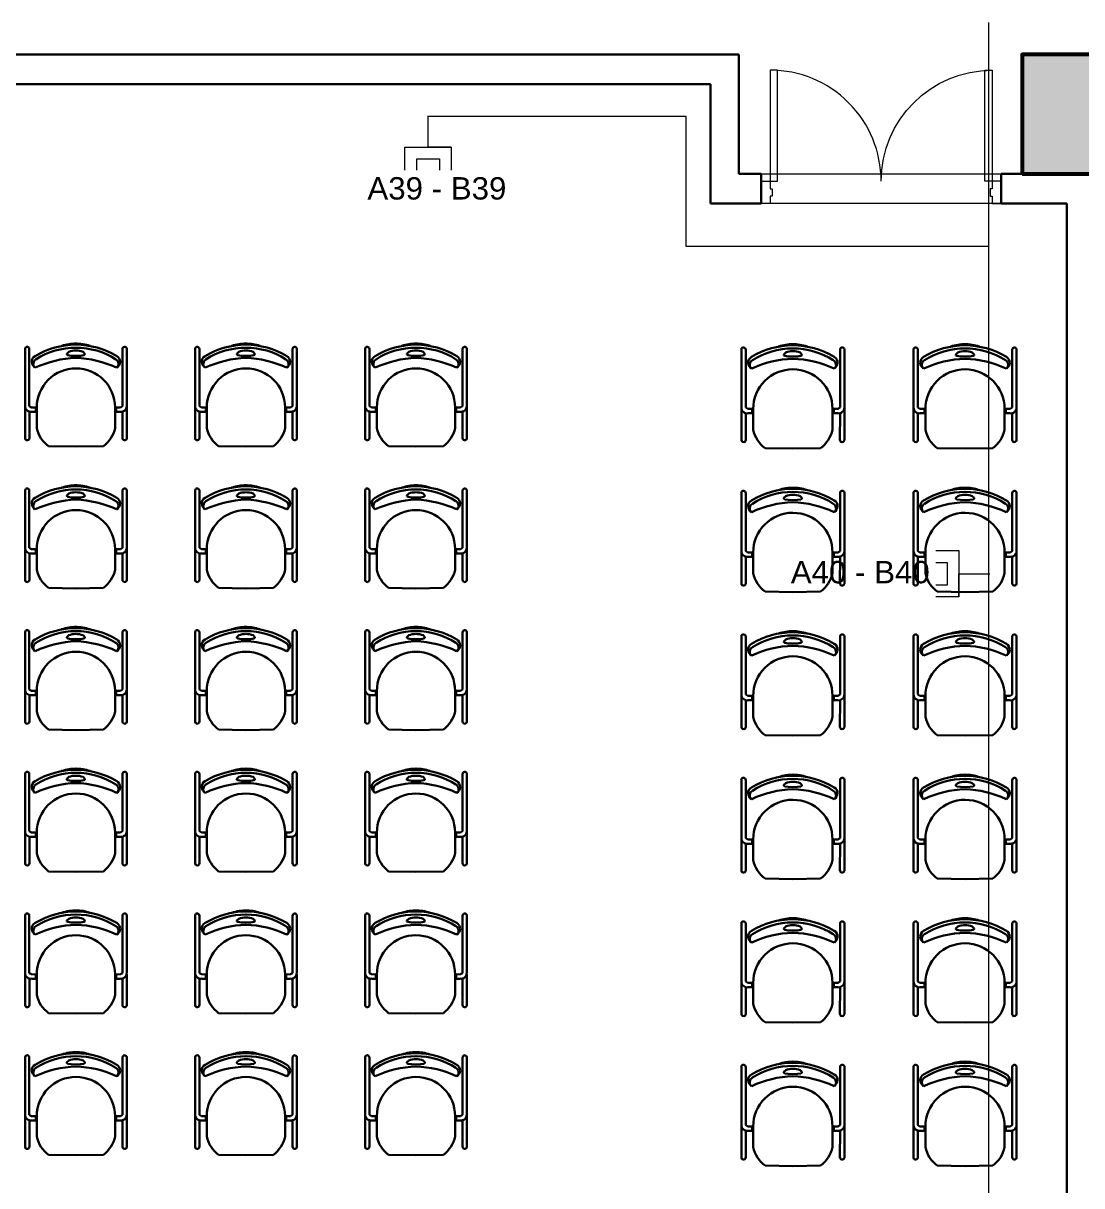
# Model space of a CAD drawing. Header units: millimetres. Extents: x 521 to 148073, y -17811 to 32040.
# Drawn here: x 56441 to 63736, y 13679 to 21690 of the extents above; entities that cross this region are included whole.
import ezdxf

# ---------------------------------------------------------------- set-up
doc = ezdxf.new("R2010")
doc.units = ezdxf.units.MM
for name, color, linetype, lineweight in [('nabytek', 7, 'Continuous', 30), ('OAP220', 1, 'Continuous', 30), ('OAP280', 2, 'Continuous', 53), ('OAP315', 5, 'Continuous', 0), ('RC3', 130, 'Continuous', 20)]:
    doc.layers.add(name, color=color, linetype=linetype, lineweight=lineweight)
doc.styles.add('PDF Arial', font='arial.ttf')

# ---------------------------------------------------------------- blocks, each defined once
blk = doc.blocks.new('*U35')
at = {"layer": 'OAP315', "flags": 128}
for points in [[(0.4561, 0.6635), (0.5024, 0.6825), (0.7849, -0.0069), (0.7386, -0.0258), (0.4561, 0.6635)], [(-0.5939, -0.5718), (-0.5476, -0.5529), (-0.8301, 0.1365), (-0.8764, 0.1175), (-0.5939, -0.5718)], [(0.8404, 0.0159), (0.7849, -0.0069), (0.8038, -0.0531), (0.7899, -0.0588), (0.8089, -0.1051), (0.8228, -0.0994), (0.8417, -0.1457), (0.8972, -0.1229), (0.8404, 0.0159)], [(-0.6494, -0.5946), (-0.5939, -0.5718), (-0.5749, -0.6181), (-0.561, -0.6124), (-0.5421, -0.6587), (-0.556, -0.6644), (-0.537, -0.7106), (-0.5925, -0.7334), (-0.6494, -0.5946)]]:
    blk.add_lwpolyline(points, close=True, dxfattribs=at)
at = {"layer": 'OAP315', "extrusion": (0, 0, -1)}
blk.add_ellipse((0.7849, -0.0069), major_axis=(-0.7282, 0.1574), ratio=1, start_param=5.68144, end_param=7.252237, dxfattribs=at)
at = {"layer": 'OAP315'}
blk.add_ellipse((-0.5939, -0.5718), major_axis=(0.1574, 0.7282), ratio=1, start_param=5.314134, end_param=6.88493, dxfattribs=at)
blk = doc.blocks.new('B1500-91_2')
at = {"layer": 'OAP315', "rotation": 67.71764840910751}
blk.add_blockref('*U35', (-0.3039, 0.8264), dxfattribs=at)
blk = doc.blocks.new('*U212')
at = {"layer": 'nabytek', "lineweight": 30}
for p, q in [((76.1, 350.6), (-321.6, 350.6)), ((-318.1, 321.1), (76.4, 321.1)), ((76.4, 321.1), (85.4, 306.7)), ((298.4, 350.6), (78.9, 350.6)), ((298.4, 320.9), (113.8, 320.9)), ((85.4, 306.7), (85.5, 269.7)), ((115.3, 277.8), (85.5, 277.8)), ((85.5, 269.7), (227.2, 269.7)), ((85.5, 269.7), (117.3, 269.7)), ((115.3, 304.6), (115.3, 269.7)), ((115.3, 269.7), (115.3, 277.8)), ((352.3, 189.1), (355.3, 0)), ((-326.7, 0.4), (-326.7, 0.4)), ((-285.2, 62.1), (-297.9, 48.9)), ((-279.2, 62.1), (-285.2, 62.1)), ((-275.4, 54.8), (-279.2, 62.1)), ((-271.6, 31.6), (-275.4, 54.8)), ((-270.7, 0), (-271.6, 31.6)), ((-270.7, 0), (-271.6, -31.6)), ((-326.7, -0.4), (-326.7, -0.4)), ((-285.2, -62.1), (-297.9, -48.9)), ((-279.2, -62.1), (-285.2, -62.1)), ((-275.4, -54.8), (-279.2, -62.1)), ((-271.6, -31.6), (-275.4, -54.8)), ((352.3, -189.1), (355.3, 0)), ((76.4, -321.1), (85.4, -306.7)), ((115.1, -276.1), (85.3, -276.1)), ((85.5, -269.7), (85.4, -306.7)), ((85.5, -269.7), (227.2, -269.7)), ((115.3, -304.6), (115.3, -269.7)), ((76.1, -350.6), (-321.6, -350.6)), ((-318.1, -321.1), (76.4, -321.1)), ((298.4, -350.6), (78.9, -350.6)), ((298.4, -320.9), (113.8, -320.9))]:
    blk.add_line(p, q, dxfattribs=at)
for centre, radius, start, end in [((-318.2, 336.1), 15, 103.36431, 270.41095), ((74.9, 309.9), 40.7, 352.47808, 87.53397), ((296.8, 335.8), 15, 263.4994, 83.52005), ((207.2, -4.5), 555.2, 148.96102, 179.53525), ((182.5, 0.8), 509.1, 147.37019, 180.13956), ((-229.3, 259.4), 45.1, 27.54538, 150.28426), ((476.5, -27.1), 733.4, 155.22443, 177.88559), ((-214.1, 256.5), 37.3, 48.27217, 149.63151), ((85.5, 0), 269.7, 90, 180), ((182.9, 63.7), 210.7, 36.49289, 77.86177), ((-45.6, -1.6), 309.7, 161.45715, 180.30271), ((-45.6, 1.6), 309.7, 179.69729, 198.54285), ((207.2, 4.5), 555.2, 180.46475, 211.03898), ((182.5, -0.8), 509.1, 179.86044, 212.62981), ((-184.7, 2.7), 122.2, 157.76883, 180.79987), ((476.5, 27.1), 733.4, 182.11441, 204.77557), ((-184.7, -2.7), 122.2, 179.20013, 202.23117), ((85.5, 0), 269.7, 180, 270), ((182.9, -63.7), 210.7, 282.13823, 323.50711), ((-229.3, -259.4), 45.1, 209.71574, 332.45462), ((-214.1, -256.5), 37.3, 210.36849, 311.72783), ((74.9, -309.9), 40.7, 272.46603, 7.52192), ((-318.2, -336.1), 15, 89.58905, 256.63569), ((296.8, -335.8), 15, 276.47995, 96.5006)]:
    blk.add_arc(centre, radius, start, end, dxfattribs=at)
blk = doc.blocks.new('*U213')
at = {"layer": 'nabytek', "color": 0, "linetype": 'ByBlock', "lineweight": -2, "transparency": 16777216}
for p in [(0, 0), (976.5, 0), (1953, 0), (2929.5, 0), (3906.1, 0), (4882.6, 0), (0, -1171.8), (976.5, -1171.8), (1953, -1171.8), (2929.5, -1171.8), (3906.1, -1171.8), (4882.6, -1171.8), (0, -2343.6), (976.5, -2343.6), (1953, -2343.6), (2929.5, -2343.6), (3906.1, -2343.6), (4882.6, -2343.6)]:
    blk.add_blockref('*U212', p, dxfattribs=at)
blk = doc.blocks.new('*U217')
at = {"layer": 'nabytek', "lineweight": 30}
for p, q in [((77, 355), (-325.7, 355)), ((-322.1, 325.1), (77.4, 325.1)), ((77.4, 325.1), (86.5, 310.6)), ((302.2, 355), (79.9, 355)), ((302.2, 324.9), (115.2, 325)), ((86.5, 310.6), (86.6, 273.1)), ((116.8, 281.3), (86.6, 281.3)), ((86.6, 273.1), (230, 273.1)), ((86.6, 273.1), (118.7, 273.1)), ((116.8, 308.4), (116.8, 273.1)), ((116.8, 273.1), (116.8, 281.3)), ((356.7, 191.4), (359.7, 0)), ((-330.8, 0.4), (-330.8, 0.4)), ((-288.8, 62.9), (-301.6, 49.5)), ((-282.8, 62.9), (-288.8, 62.9)), ((-278.9, 55.5), (-282.8, 62.9)), ((-275, 32), (-278.9, 55.5)), ((-274.1, 0), (-275, 32)), ((-274.1, 0), (-275, -32)), ((-330.8, -0.4), (-330.8, -0.4)), ((-288.8, -62.9), (-301.6, -49.5)), ((-282.8, -62.9), (-288.8, -62.9)), ((-278.9, -55.5), (-282.8, -62.9)), ((-275, -32), (-278.9, -55.5)), ((356.7, -191.4), (359.7, 0)), ((77.4, -325.1), (86.5, -310.6)), ((116.6, -279.6), (86.4, -279.6)), ((86.6, -273.1), (86.5, -310.6)), ((86.6, -273.1), (230, -273.1)), ((116.8, -308.4), (116.8, -273.1)), ((77, -355), (-325.7, -355)), ((-322.1, -325.1), (77.4, -325.1)), ((302.2, -355), (79.9, -355)), ((302.2, -324.9), (115.2, -325))]:
    blk.add_line(p, q, dxfattribs=at)
for centre, radius, start, end in [((-322.2, 340.3), 15.2, 103.36431, 270.41095), ((75.9, 313.8), 41.3, 352.47808, 87.53397), ((300.5, 340), 15.1, 263.4994, 83.52005), ((209.8, -4.6), 562.2, 148.96102, 179.53525), ((184.8, 0.8), 515.5, 147.37019, 180.13956), ((-232.2, 262.7), 45.7, 27.54538, 150.28426), ((482.5, -27.4), 742.6, 155.22443, 177.88559), ((-216.8, 259.7), 37.8, 48.27217, 149.63151), ((86.6, 0), 273.1, 90, 180), ((185.2, 64.5), 213.4, 36.49289, 77.86177), ((-46.1, -1.7), 313.6, 161.45715, 180.30271), ((-46.1, 1.7), 313.6, 179.69729, 198.54285), ((209.8, 4.6), 562.2, 180.46475, 211.03898), ((184.8, -0.8), 515.5, 179.86044, 212.62981), ((-187.1, 2.7), 123.8, 157.76883, 180.79987), ((482.5, 27.4), 742.6, 182.11441, 204.77557), ((-187.1, -2.7), 123.8, 179.20013, 202.23117), ((86.6, 0), 273.1, 180, 270), ((185.2, -64.5), 213.4, 282.13823, 323.50711), ((-232.2, -262.7), 45.7, 209.71574, 332.45462), ((-216.8, -259.7), 37.8, 210.36849, 311.72783), ((75.9, -313.8), 41.3, 272.46603, 7.52192), ((-322.2, -340.3), 15.2, 89.58905, 256.63569), ((300.5, -340), 15.1, 276.47995, 96.5006)]:
    blk.add_arc(centre, radius, start, end, dxfattribs=at)
blk = doc.blocks.new('*U218')
at = {"layer": 'nabytek', "color": 0, "linetype": 'ByBlock', "lineweight": -2, "transparency": 16777216}
for p in [(0, 0), (988.8, 0), (1977.6, 0), (2966.5, 0), (3955.3, 0), (4944.1, 0), (0, -1186.6), (988.8, -1186.6), (1977.6, -1186.6), (2966.5, -1186.6), (3955.3, -1186.6), (4944.1, -1186.6)]:
    blk.add_blockref('*U217', p, dxfattribs=at)

msp = doc.modelspace()

# ---------------------------------------------------------------- linework, layer by layer
at = {"layer": 'OAP220'}
for p, q in [((56283.5, 21474.5), (61372.3, 21474.5)), ((61372.3, 20652.2), (61372.3, 21474.5)), ((56283.5, 21268.9), (61177, 21268.9)), ((61177, 21268.9), (61177, 20446.6)), ((61372.3, 20652.2), (61526.5, 20652.2)), ((61526.5, 20652.2), (61526.5, 20446.6)), ((63181.4, 20652.2), (63181.4, 20446.6)), ((63181.4, 20652.2), (63325.3, 20652.2)), ((61177, 20446.6), (61526.5, 20446.6)), ((63181.4, 20446.6), (63633.7, 20446.6)), ((63633.7, 8317.3), (63633.7, 20446.6))]:
    msp.add_line(p, q, dxfattribs=at)
at = {"layer": 'OAP280', "flags": 128}
msp.add_lwpolyline([(63325.3, 20652.2), (64147.6, 20652.2), (64147.6, 21474.5), (63325.3, 21474.5), (63325.3, 20652.2)], close=True, dxfattribs=at)
at = {"layer": 'OAP280', "extrusion": (0, 0, -1)}
msp.add_solid([(-64147.6, 20652.2), (-63325.3, 20652.2), (-64147.6, 21474.5), (-63325.3, 21474.5)], dxfattribs=at)
at = {"layer": 'OAP315', "flags": 128}
msp.add_lwpolyline([(61526.5, 20446.6), (61526.5, 20652.2), (63181.4, 20652.2), (63181.4, 20446.6), (61526.5, 20446.6)], close=True, dxfattribs=at)
at = {"layer": 'RC3'}
for p, q in [((63094.5, 21694), (63094.5, 20150.7)), ((61010.1, 21047.4), (59229.3, 21047.4)), ((59231.8, 20836.4), (59231.8, 21050.5)), ((61010.1, 20150.7), (61010.1, 21047.4)), ((59072, 20676.8), (59072, 20836.4)), ((59072, 20836.4), (59391.1, 20836.4)), ((59391.1, 20836.4), (59231.8, 20836.4)), ((59391.1, 20836.4), (59391.1, 20676.8)), ((59153.4, 20676.8), (59153.4, 20755)), ((59153.4, 20755), (59309.7, 20755)), ((59309.7, 20755), (59309.7, 20676.8)), ((63094.5, 20150.7), (61010.1, 20150.7)), ((63094.5, 20150.7), (63094.5, 9407.9)), ((62730.1, 18055.2), (62889.7, 18055.2)), ((62889.7, 18055.2), (62889.7, 17736.1)), ((62730.1, 17973.8), (62808.3, 17973.8)), ((62808.3, 17973.8), (62808.3, 17817.5)), ((62889.7, 17736.1), (62889.7, 17895.4)), ((62889.7, 17895.4), (63103.8, 17895.4)), ((62808.3, 17817.5), (62730.1, 17817.5)), ((62889.7, 17736.1), (62730.1, 17736.1))]:
    msp.add_line(p, q, dxfattribs=at)

# ---------------------------------------------------------------- block references
at = {"layer": 'nabytek', "lineweight": 30, "rotation": 270}
for name, p in [('*U213', (59147.9, 19127.2)), ('*U218', (62932, 19118.4))]:
    msp.add_blockref(name, p, dxfattribs=at)
at = {"layer": 'OAP315', "xscale": -1027.900945623324, "yscale": 1027.900945623324, "zscale": 1027.900945623324, "rotation": 89.99999993868785}
msp.add_blockref('B1500-91_2', (63181.4, 20600.8), dxfattribs=at)

# ---------------------------------------------------------------- texts
at = {"layer": 'RC3', "char_height": 154.19, "attachment_point": 1, "style": 'PDF Arial'}
for s, insert in [('A39 - B39', (58813.2, 20629)), ('A40 - B40', (61731.2, 17984.6))]:
    msp.add_mtext_dynamic_manual_height_columns(s, width=6638.306, gutter_width=12.8, heights=[157.4], dxfattribs=dict(at, insert=insert))

doc.saveas('drawing.dxf')
